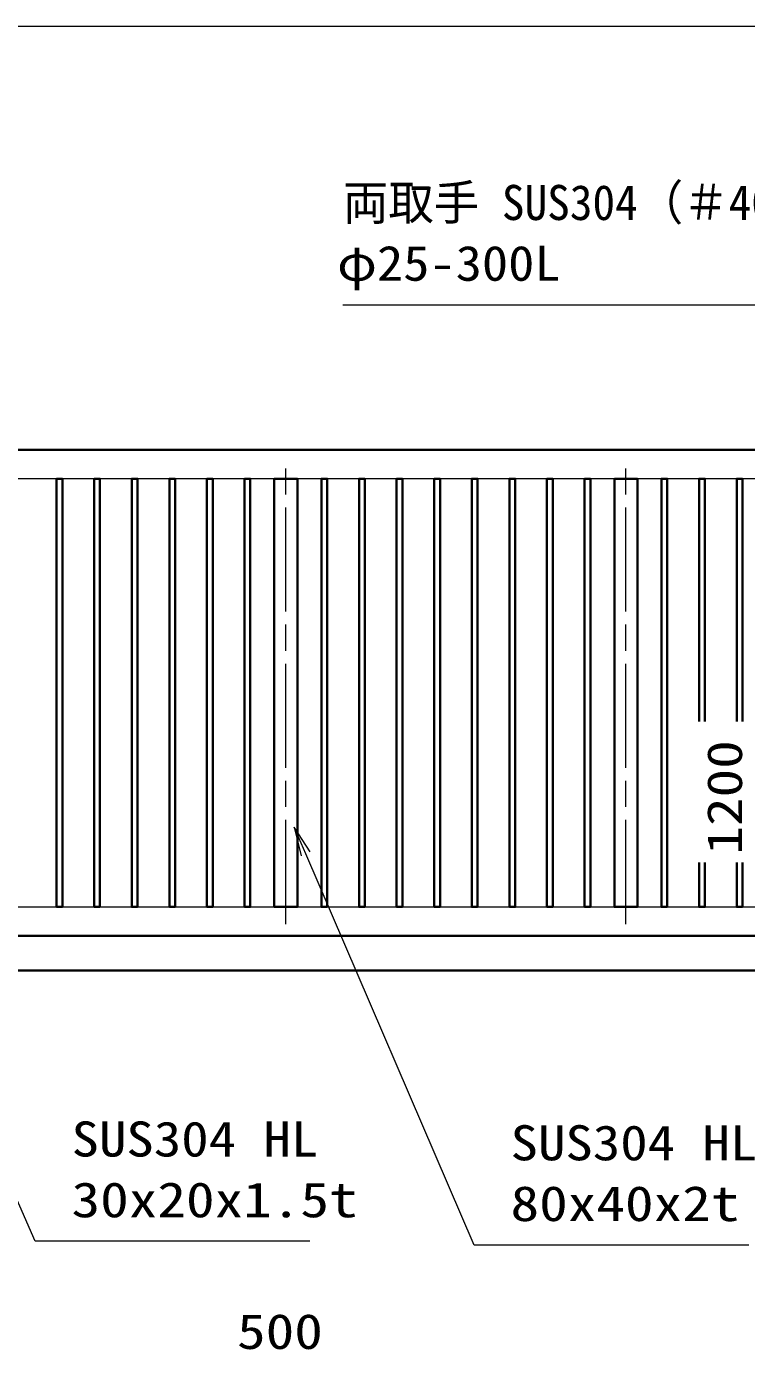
# Model space of a CAD drawing. Units: millimetres, scale not verified. Extents: x -11880 to 11880, y -8400 to 8400.
# Drawn here: x -3476 to -986, y -2316 to 2257 of the extents above; entities that cross this region are included whole.
import ezdxf
from ezdxf.enums import TextEntityAlignment as Align

# ---------------------------------------------------------------- set-up
doc = ezdxf.new("R2010")
doc.units = ezdxf.units.MM
doc.header["$LTSCALE"] = 30
doc.linetypes.add('USER1', pattern=[18, 12, -1.5, 3, -1.5])
for name, color, linetype, lineweight in [('0-1_外形線', 7, 'Continuous', 35), ('0-2_軸線', 200, 'USER1', 15), ('0-4_寸法線', 4, 'Continuous', 18), ('0-5_0', 7, 'Continuous', 18)]:
    doc.layers.add(name, color=color, linetype=linetype, lineweight=lineweight)
doc.styles.add('ＭＳ ゴシック', font='')
doc.styles.get('ＭＳ ゴシック').set_extended_font_data('MS Gothic')

# ---------------------------------------------------------------- blocks, each defined once
blk = doc.blocks.new('S35')
at = {"layer": '0-4_寸法線'}
for points in [[(16746252.3, 86309846), (16797828.3, 86309846), (16809837.2, 86282072.9), (16811027.9, 86279319.3)], [(16809378.3, 86281874.5), (16811027.9, 86279319.3), (16810296.2, 86282271.4)]]:
    blk.add_lwpolyline(points, dxfattribs=at)
at = {"layer": '0-4_寸法線', "color": 254, "style": 'ＭＳ ゴシック'}
for s, width, p in [('両取手 SUS304（＃400）', 0.95, (16746252.3, 86317546.6)), ('φ25-300L', 1.1, (16745647.5, 86311246.6))]:
    blk.add_text(s, height=3637, dxfattribs=dict(at, width=width)).set_placement(p, align=Align.BOTTOM_LEFT)
blk = doc.blocks.new('S37')
at = {"layer": '0-4_寸法線'}
for points in [[(16742803.3, 86212728.9), (16714324.9, 86212728.9), (16698629.8, 86248484.7), (16697424, 86251231.7)], [(16699087.6, 86248685.7), (16697424, 86251231.7), (16698172, 86248283.7)]]:
    blk.add_lwpolyline(points, dxfattribs=at)
at = {"layer": '0-4_寸法線', "color": 254, "style": 'ＭＳ ゴシック'}
for s, width, p in [('SUS304 HL', 1.15, (16718092.9, 86220429.5)), ('30x20x1.5t', 1.2, (16718092.9, 86214129.5))]:
    blk.add_text(s, height=3637, dxfattribs=dict(at, width=width)).set_placement(p, align=Align.BOTTOM_LEFT)
blk = doc.blocks.new('S38')
at = {"layer": '0-4_寸法線'}
for points in [[(16788351.5, 86212336.5), (16759873.1, 86212336.5), (16742392.5, 86252905.2), (16741205.3, 86255660.4)], [(16742851.6, 86253103.1), (16741205.3, 86255660.4), (16741933.3, 86252707.4)]]:
    blk.add_lwpolyline(points, dxfattribs=at)
at = {"layer": '0-4_寸法線', "color": 254, "style": 'ＭＳ ゴシック'}
for s, width, p in [('SUS304 HL', 1.15, (16763641.1, 86220037)), ('80x40x2t', 1.2, (16763641.1, 86213737))]:
    blk.add_text(s, height=3637, dxfattribs=dict(at, width=width)).set_placement(p, align=Align.BOTTOM_LEFT)

msp = doc.modelspace()

# ---------------------------------------------------------------- linework, layer by layer
at = {"layer": '0-1_外形線'}
msp.add_line((-6921.83, -1006.24), (6603.17, -1006.24), dxfattribs=at)
for points in [[(-6166.83, 793.76), (-166.83, 793.76), (-166.83, -73.74)], [(-1149.83, -145.39), (-1149.83, 693.76), (-1129.83, 693.76), (-1129.83, -145.39)], [(-1019.83, -145.39), (-1019.83, 693.76), (-999.83, 693.76), (-999.83, -145.39)], [(-6166.83, -886.24), (-166.83, -886.24), (-166.83, -138.74)], [(-1149.83, -632.99), (-1149.83, -786.24), (-1129.83, -786.24), (-1129.83, -632.99)], [(-1019.83, -632.99), (-1019.83, -786.24), (-999.83, -786.24), (-999.83, -632.99)]]:
    msp.add_lwpolyline(points, dxfattribs=at)
for points in [[(-3351.83, -786.24), (-3371.83, -786.24), (-3371.83, 693.76), (-3351.83, 693.76)], [(-3221.83, -786.24), (-3241.83, -786.24), (-3241.83, 693.76), (-3221.83, 693.76)], [(-3091.83, -786.24), (-3111.83, -786.24), (-3111.83, 693.76), (-3091.83, 693.76)], [(-2981.83, -786.24), (-2961.83, -786.24), (-2961.83, 693.76), (-2981.83, 693.76)], [(-2851.83, -786.24), (-2831.83, -786.24), (-2831.83, 693.76), (-2851.83, 693.76)], [(-2721.83, -786.24), (-2701.83, -786.24), (-2701.83, 693.76), (-2721.83, 693.76)], [(-2618.83, 693.76), (-2538.83, 693.76), (-2538.83, -786.24), (-2618.83, -786.24)], [(-2435.83, -786.24), (-2455.83, -786.24), (-2455.83, 693.76), (-2435.83, 693.76)], [(-2305.83, -786.24), (-2325.83, -786.24), (-2325.83, 693.76), (-2305.83, 693.76)], [(-2175.83, -786.24), (-2195.83, -786.24), (-2195.83, 693.76), (-2175.83, 693.76)], [(-2045.83, -786.24), (-2065.83, -786.24), (-2065.83, 693.76), (-2045.83, 693.76)], [(-1915.83, -786.24), (-1935.83, -786.24), (-1935.83, 693.76), (-1915.83, 693.76)], [(-1805.83, -786.24), (-1785.83, -786.24), (-1785.83, 693.76), (-1805.83, 693.76)], [(-1675.83, -786.24), (-1655.83, -786.24), (-1655.83, 693.76), (-1675.83, 693.76)], [(-1545.83, -786.24), (-1525.83, -786.24), (-1525.83, 693.76), (-1545.83, 693.76)], [(-1442.83, 693.76), (-1362.83, 693.76), (-1362.83, -786.24), (-1442.83, -786.24)], [(-1259.83, -786.24), (-1279.83, -786.24), (-1279.83, 693.76), (-1259.83, 693.76)]]:
    msp.add_lwpolyline(points, close=True, dxfattribs=at)
at = {"layer": '0-2_軸線'}
for p, q in [((-2578.83, -845.24), (-2578.83, 752.76)), ((-1402.83, -845.24), (-1402.83, 752.76))]:
    msp.add_line(p, q, dxfattribs=at)
at = {"layer": '0-4_寸法線'}
msp.add_line((-166.83, 2257.48), (-6166.83, 2257.48), dxfattribs=at)
at = {"layer": '0-5_0'}
msp.add_line((-266.83, 693.76), (-6066.83, 693.76), dxfattribs=at)
msp.add_lwpolyline([(-6066.83, 693.76), (-6066.83, -786.24), (-266.83, -786.24), (-266.83, -565.74)], dxfattribs=at)

# ---------------------------------------------------------------- block references
at = {"layer": '0-4_寸法線', "xscale": 0.03333333, "yscale": 0.03333333}
for name in ['S35', 'S38', 'S37']:
    msp.add_blockref(name, (-560589.92, -2875699.25), dxfattribs=at)

# ---------------------------------------------------------------- texts
at = {"layer": '0-4_寸法線', "color": 254, "style": 'ＭＳ ゴシック', "width": 1.2}
msp.add_text('1200', height=121.2, rotation=90, dxfattribs=at).set_placement((-964.83, -605.44), align=Align.BOTTOM_LEFT)
msp.add_text('500', height=121.2, dxfattribs=at).set_placement((-2747.72, -2350.42), align=Align.BOTTOM_LEFT)

doc.saveas('drawing.dxf')
